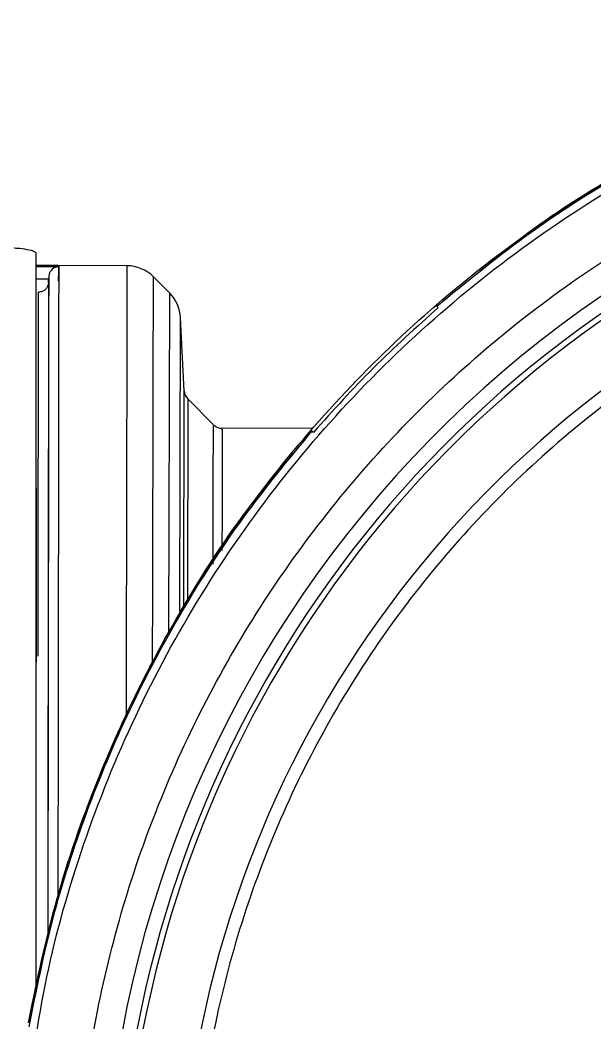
# Model space of a CAD drawing. Header units: millimetres. Extents: x 2278 to 4715, y 679 to 2402.
# Drawn here: x 2866.7 to 2912.8, y 2100.8 to 2181.1 of the extents above; entities that cross this region are included whole.
import ezdxf

# ---------------------------------------------------------------- set-up
doc = ezdxf.new("R2010")
doc.units = ezdxf.units.MM

msp = doc.modelspace()

# ---------------------------------------------------------------- linework, layer by layer
at = {"color": 7, "linetype": 'Continuous', "lineweight": 25}
for p, q in [((2869.76, 2161.47), (2867.987, 2161.474)), ((2867.987, 2161.395), (2869.76, 2161.392)), ((2875.271, 2161.459), (2869.8, 2161.471)), ((2868.994, 2160.394), (2867.987, 2160.396)), ((2868.986, 2160.126), (2868.994, 2160.394)), ((2868.999, 2160.566), (2868.994, 2160.394)), ((2868.999, 2160.565), (2868.999, 2160.566)), ((2878.695, 2159.266), (2877.39, 2160.576)), ((2878.637, 2132.127), (2878.695, 2159.266)), ((2899.833, 2158.115), (2900.138, 2158.355)), ((2900.093, 2158.221), (2900.204, 2158.109)), ((2879.515, 2133.759), (2879.565, 2157.3)), ((2879.859, 2151.445), (2879.565, 2157.3)), ((2879.822, 2134.208), (2879.859, 2151.445)), ((2880.149, 2150.79), (2880.115, 2134.657)), ((2882.2, 2148.73), (2880.149, 2150.79)), ((2890.105, 2148.427), (2882.897, 2148.443)), ((2890.209, 2148.114), (2890.098, 2148.226)), ((2867.376, 2100.804), (2867.376, 2100.804))]:
    msp.add_line(p, q, dxfattribs=at)
at = {"color": 7, "linetype": 'Continuous', "lineweight": 25, "flags": 128}
for points in [[(2875.271, 2161.459), (2875.271, 2161.305), (2875.27, 2160.802), (2875.268, 2159.952), (2875.265, 2158.758), (2875.262, 2157.226), (2875.258, 2155.362), (2875.253, 2153.175), (2875.248, 2150.675), (2875.242, 2147.873), (2875.235, 2144.781), (2875.228, 2141.414), (2875.22, 2137.787), (2875.212, 2133.915), (2875.203, 2129.817), (2875.194, 2125.51), (2875.194, 2125.494)], [(2877.324, 2129.651), (2877.326, 2130.539), (2877.335, 2134.588), (2877.343, 2138.4), (2877.351, 2141.956), (2877.358, 2145.242), (2877.364, 2148.24), (2877.37, 2150.938), (2877.375, 2153.323), (2877.379, 2155.384), (2877.383, 2157.111), (2877.386, 2158.496), (2877.388, 2159.533), (2877.39, 2160.217), (2877.39, 2160.545), (2877.39, 2160.576)]]:
    msp.add_lwpolyline(points, dxfattribs=at)
at = {"color": 7, "linetype": 'Continuous', "lineweight": 25}
for centre, radius, start, end in [((2964.847, 2083.471), 91.48, 295.79271, 180), ((2964.847, 2083.471), 90.341, 353.64897, 186.35103), ((2964.847, 2083.471), 89.875, 353.64897, 186.35103), ((2964.847, 2083.471), 85.319, 353.33017, 186.66983), ((2875.265, 2158.459), 3, 44.87751, 89.87751), ((2876.569, 2157.149), 3, 2.87751, 44.87751), ((2880.858, 2151.496), 1, 182.87751, 224.87751), ((2882.902, 2149.443), 1, 229.28003, 268.60871)]:
    msp.add_arc(centre, radius, start, end, dxfattribs=at)
for points in [[(2867.174, 2094.261), (2867.698, 2097.913), (2868.746, 2105.216), (2871.865, 2115.859), (2876.073, 2126.102), (2881.429, 2135.803), (2887.833, 2144.842), (2895.215, 2153.104), (2903.477, 2160.485), (2912.516, 2166.89), (2922.217, 2172.245), (2932.46, 2176.453), (2943.103, 2179.573), (2950.406, 2180.621), (2954.058, 2181.145)], [(2867.376, 2100.804), (2868.063, 2104.098), (2869.435, 2110.686), (2872.756, 2120.239), (2876.96, 2129.422), (2882.095, 2138.125), (2888.085, 2146.262), (2894.872, 2153.746), (2902.386, 2160.502), (2910.548, 2166.456), (2919.273, 2171.555), (2928.474, 2175.719), (2938.041, 2178.999), (2944.635, 2180.344), (2947.932, 2181.016)], [(2900.093, 2158.221), (2902.39, 2160.108), (2906.983, 2163.882), (2914.483, 2168.727), (2922.354, 2172.928), (2930.583, 2176.375), (2939.078, 2179.128), (2944.905, 2180.304), (2947.819, 2180.891)], [(2871.107, 2083.472), (2871.194, 2086.539), (2871.368, 2092.675), (2872.771, 2101.789), (2874.996, 2110.727), (2878.104, 2119.402), (2882.042, 2127.732), (2886.78, 2135.635), (2892.268, 2143.035), (2898.456, 2149.863), (2905.283, 2156.05), (2912.684, 2161.539), (2920.587, 2166.276), (2928.917, 2170.215), (2937.592, 2173.323), (2946.53, 2175.548), (2955.644, 2176.951), (2961.78, 2177.125), (2964.847, 2177.212)], [(2964.847, 2167.757), (2961.884, 2167.667), (2955.959, 2167.486), (2947.17, 2166.031), (2938.577, 2163.726), (2930.276, 2160.512), (2922.359, 2156.446), (2914.914, 2151.568), (2908.024, 2145.934), (2901.765, 2139.606), (2896.207, 2132.655), (2891.411, 2125.157), (2887.431, 2117.196), (2884.312, 2108.86), (2882.084, 2100.242), (2880.792, 2091.439), (2880.368, 2082.54), (2880.877, 2076.634), (2881.131, 2073.681)], [(2869.797, 2160.217), (2869.798, 2160.582), (2869.8, 2161.313), (2869.8, 2161.418), (2869.8, 2161.471)], [(2900.204, 2158.109), (2898.449, 2156.533), (2894.938, 2153.38), (2891.786, 2149.87), (2890.209, 2148.114)], [(2867.428, 2100.5), (2868.015, 2103.413), (2869.191, 2109.241), (2871.944, 2117.735), (2875.391, 2125.964), (2879.591, 2133.835), (2884.436, 2141.336), (2888.211, 2145.929), (2890.098, 2148.226)]]:
    msp.add_open_spline(points, degree=3, dxfattribs=at)
for points, knots in [([(2903.539, 2161.046), (2904.808, 2162.08), (2908.548, 2165.128), (2915.275, 2169.303), (2923.448, 2173.562), (2931.676, 2176.873), (2939.812, 2179.408), (2945.264, 2180.488), (2947.932, 2181.016)], [0, 0, 0, 0, 0.099746, 0.294067, 0.481254, 0.661306, 0.834221, 1, 1, 1, 1]), ([(2867.987, 2162.458), (2867.951, 2162.512), (2867.877, 2162.622), (2867.307, 2162.758), (2866.44, 2162.864), (2865.293, 2162.934), (2864.427, 2162.943), (2863.987, 2162.947)], [0, 0, 0, 0, 0.184668, 0.3699947, 0.5658507, 0.7794444, 1, 1, 1, 1]), ([(2867.988, 2103.519), (2867.988, 2104.775), (2867.988, 2108.599), (2867.988, 2113.526), (2867.988, 2119.564), (2867.988, 2124.226), (2867.988, 2129.798), (2867.988, 2134.037), (2867.988, 2139.015), (2867.988, 2143.66), (2867.988, 2147.807), (2867.988, 2151.544), (2867.988, 2154.2), (2867.988, 2157.071), (2867.988, 2158.993), (2867.987, 2161.094), (2867.987, 2161.896), (2867.987, 2162.458)], [0, 0, 0, 0, 0.041991, 0.127821, 0.170695, 0.256527, 0.299401, 0.385233, 0.428107, 0.513939, 0.599771, 0.642645, 0.728477, 0.77135, 0.857181, 0.900055, 1, 1, 1, 1]), ([(2869.76, 2161.392), (2869.759, 2161.391), (2869.753, 2161.389), (2869.663, 2161.378), (2869.477, 2161.324), (2869.24, 2161.166), (2869.072, 2160.913), (2869.008, 2160.714), (2869.001, 2160.599), (2868.999, 2160.566)], [0, 0, 0, 0, 0.0146665, 0.0629057, 0.2528185, 0.5796375, 0.7759438, 0.9348975, 1, 1, 1, 1]), ([(2869.8, 2161.471), (2869.8, 2161.405), (2869.8, 2161.274), (2869.799, 2160.224), (2869.798, 2158.85), (2869.796, 2157.431), (2869.794, 2156.221), (2869.793, 2154.864), (2869.791, 2153.366), (2869.789, 2151.731), (2869.786, 2149.425), (2869.782, 2146.187), (2869.776, 2141.683), (2869.769, 2136.378), (2869.761, 2130.237), (2869.752, 2123.221), (2869.743, 2116.676), (2869.737, 2112.338), (2869.735, 2110.774)], [0, 0, 0, 0, 0.077148, 0.153713, 0.229695, 0.267477, 0.305113, 0.342602, 0.379946, 0.417144, 0.454196, 0.525129, 0.600563, 0.680497, 0.764931, 0.853864, 0.947295, 1, 1, 1, 1]), ([(2869.76, 2161.392), (2869.76, 2161.413), (2869.76, 2161.466), (2869.76, 2161.434), (2869.76, 2161.416)], [0, 0, 0, 0, 0.3985126, 1, 1, 1, 1]), ([(2868.999, 2160.565), (2868.998, 2160.304), (2868.998, 2159.769), (2868.996, 2157.743), (2868.992, 2154.888), (2868.988, 2151.22), (2868.982, 2146.549), (2868.975, 2140.831), (2868.966, 2134.055), (2868.956, 2126.918), (2868.947, 2119.702), (2868.938, 2113.497), (2868.933, 2109.368), (2868.93, 2107.699)], [0, 0, 0, 0, 0.094145, 0.193435, 0.281386, 0.373015, 0.468324, 0.567312, 0.66998, 0.77633, 0.858534, 0.942811, 1, 1, 1, 1]), ([(2868.986, 2160.126), (2868.976, 2160.039), (2868.955, 2159.862), (2868.815, 2159.626), (2868.609, 2159.447), (2868.386, 2159.356), (2868.24, 2159.347), (2868.185, 2159.344)], [0, 0, 0, 0, 0.211414, 0.429643, 0.647703, 0.865409, 1, 1, 1, 1]), ([(2868.986, 2160.126), (2868.986, 2160.102), (2868.987, 2160.065), (2868.986, 2159.988), (2868.986, 2159.892), (2868.986, 2159.762), (2868.986, 2159.632), (2868.986, 2159.496), (2868.986, 2159.314), (2868.986, 2159.007), (2868.985, 2158.676), (2868.985, 2158.38), (2868.985, 2158.193), (2868.984, 2157.986), (2868.984, 2157.757), (2868.984, 2157.504), (2868.983, 2156.676), (2868.981, 2155.128), (2868.978, 2152.619), (2868.975, 2150.126), (2868.972, 2147.833), (2868.969, 2145.881), (2868.968, 2144.376), (2868.966, 2143.438), (2868.966, 2142.983), (2868.966, 2142.85), (2868.965, 2142.807), (2868.965, 2142.792), (2868.965, 2142.787), (2868.965, 2142.785), (2868.965, 2142.784), (2868.965, 2142.784), (2868.965, 2142.783), (2868.965, 2142.783), (2868.965, 2142.783), (2868.965, 2142.783), (2868.965, 2142.562), (2868.964, 2141.993), (2868.963, 2140.91), (2868.961, 2139.54), (2868.959, 2138.194), (2868.958, 2137.166), (2868.957, 2136.364), (2868.956, 2135.485), (2868.954, 2134.395), (2868.953, 2133.269), (2868.952, 2132.31), (2868.95, 2131.35), (2868.949, 2130.29), (2868.947, 2129.027), (2868.946, 2127.901), (2868.945, 2126.849), (2868.943, 2125.805), (2868.942, 2124.743), (2868.94, 2123.626), (2868.939, 2122.413), (2868.937, 2120.846), (2868.934, 2119.129), (2868.932, 2117.46), (2868.93, 2116.064), (2868.928, 2114.787), (2868.926, 2112.995), (2868.924, 2111.363), (2868.922, 2109.959), (2868.921, 2109.363), (2868.92, 2108.765), (2868.92, 2108.363), (2868.919, 2108.14), (2868.919, 2108.06), (2868.919, 2107.89), (2868.919, 2107.741), (2868.919, 2107.648)], [0, 0, 0, 0, 0.012731, 0.019932, 0.032651, 0.047597, 0.059828, 0.067378, 0.080831, 0.100684, 0.128346, 0.136881, 0.145952, 0.155559, 0.165701, 0.176379, 0.187593, 0.265595, 0.333484, 0.391258, 0.438913, 0.476448, 0.50386, 0.521149, 0.525997, 0.527472, 0.528021, 0.5282, 0.528267, 0.528294, 0.528305, 0.52831, 0.528312, 0.528313, 0.528313, 0.528314, 0.528314, 0.539711, 0.557422, 0.582649, 0.606451, 0.62101, 0.630079, 0.642964, 0.660519, 0.678211, 0.691797, 0.70145, 0.718725, 0.736001, 0.753277, 0.764234, 0.777989, 0.794543, 0.80571, 0.821168, 0.840916, 0.864954, 0.885085, 0.902226, 0.915656, 0.931077, 0.966336, 0.973263, 0.980189, 0.987116, 0.994043, 0.994137, 0.994848, 0.996798, 1, 1, 1, 1]), ([(2868.149, 2130.191), (2868.15, 2131.26), (2868.154, 2133.62), (2868.158, 2136.961), (2868.162, 2140.212), (2868.166, 2143.101), (2868.169, 2145.656), (2868.173, 2148.964), (2868.178, 2152.657), (2868.182, 2156.085), (2868.184, 2158.452), (2868.185, 2159.046), (2868.185, 2159.344)], [0, 0, 0, 0, 0.063306, 0.139766, 0.212797, 0.2824, 0.348573, 0.411317, 0.560447, 0.70786, 0.853557, 1, 1, 1, 1]), ([(2882.17, 2137.556), (2882.17, 2137.637), (2882.174, 2139.53), (2882.18, 2142.316), (2882.187, 2145.754), (2882.192, 2147.837), (2882.194, 2148.799), (2882.193, 2148.644), (2882.193, 2148.607)], [0, 0, 0, 0, 0.010308, 0.239867, 0.469425, 0.698984, 0.928543, 1, 1, 1, 1]), ([(2882.9, 2148.313), (2882.9, 2148.35), (2882.9, 2148.504), (2882.898, 2147.558), (2882.894, 2145.433), (2882.887, 2142.466), (2882.882, 2139.791), (2882.879, 2138.642)], [0, 0, 0, 0, 0.076617, 0.322717, 0.568818, 0.814919, 1, 1, 1, 1]), ([(2867.376, 2100.804), (2867.982, 2103.76), (2869.182, 2109.609), (2871.949, 2118.033), (2875.31, 2126.018), (2879.72, 2134.276), (2884.404, 2141.572), (2888.206, 2145.981), (2889.62, 2147.621)], [0, 0, 0, 0, 0.1724649, 0.3411658, 0.5061024, 0.6672745, 0.8762679, 1, 1, 1, 1]), ([(2867.988, 2143.613), (2867.988, 2143.183), (2867.988, 2141.031), (2867.988, 2137.685), (2867.988, 2133.455), (2867.988, 2131.035), (2867.988, 2129.701)], [0, 0, 0, 0, 0.105664, 0.528737, 0.740064, 1, 1, 1, 1])]:
    msp.add_open_spline(points, degree=3, knots=knots, dxfattribs=at)

doc.saveas('drawing.dxf')
